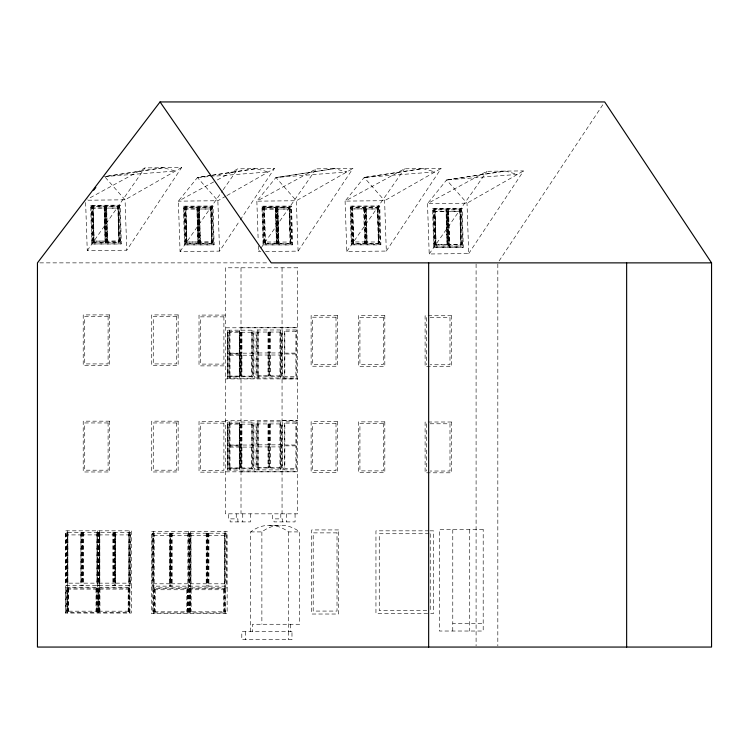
<?xml version="1.0" encoding="UTF-8"?>
<svg xmlns="http://www.w3.org/2000/svg" width="749" height="749" viewBox="0 0 749 749"><rect width="100%" height="100%" fill="white"/><g stroke="black" fill="none" stroke-linecap="round" stroke-linejoin="round"><path stroke-width="0.56" stroke-dasharray="3.75 2.81" d="M65.341 613.057L65.341 587.244L131.3 587.244L131.3 530.826L65.341 530.826L65.341 613.057L131.3 613.057L131.3 587.244M67.438 530.826L67.438 613.057M153.676 531.472L153.676 613.703M227.144 587.881L227.144 613.703L151.579 613.703L151.579 531.472L227.144 531.472L227.144 587.881L151.579 587.881M85.629 202.52L87.259 250.615L126.768 250.203L181.623 167.533L144.978 167.916L87.596 199.122M211.003 175.435L197.446 177.513L178.356 201.153L180.06 251.533L219.569 251.112L239.577 220.964M240.223 219.991L274.424 168.45L237.779 168.834L216.058 180.649M265.53 251.477L298.074 251.13L352.929 168.459L316.284 168.843L256.851 201.163L258.171 240.092M386.315 251.065L441.17 168.403L404.526 168.787L345.092 201.107L346.806 251.486L386.315 251.065L384.612 200.685L364.183 177.466L345.092 201.107L384.612 200.685L441.17 168.403M468.715 253.565L523.579 170.903L486.925 171.287L427.501 203.606L429.205 253.986L468.715 253.565L467.011 203.185L446.591 179.966L427.501 203.606L467.011 203.185L523.579 170.903M499.106 260.933L604.04 102.913M87.259 250.615L144.978 167.916M180.06 251.533L222.519 190.695M223.183 189.75L237.779 168.834M260.886 251.524L258.555 251.542L316.284 168.843M346.806 251.486L404.526 168.787M429.205 253.986L486.925 171.287M298.074 251.13L296.37 200.741L275.941 177.522L346.806 171.952L334.606 168.656L275.941 177.522L256.851 201.163L296.37 200.741L352.929 168.459M181.623 167.533L125.064 199.814L86.715 200.226M225.936 196.126L217.865 200.732L178.356 201.153L215.038 181.202M226.947 195.545L274.424 168.45M212.136 175.266L256.102 168.637L268.301 171.942L213.708 176.23M364.183 177.466L422.848 168.591L435.047 171.895L364.183 177.466L422.848 168.591M446.591 179.966L505.247 171.09L517.456 174.395L446.591 179.966L505.247 171.09M163.301 167.72L104.645 176.595L175.5 171.025L163.301 167.72L104.645 176.595L125.064 199.814L126.768 250.203M219.569 251.112L217.865 200.732L197.446 177.513L211.246 175.425M212.398 175.247L256.102 168.637M275.941 177.522L334.606 168.656M197.446 177.513L212.547 176.324M90.629 205.301L120.243 205.217L121.338 243.865L119.241 244.034L91.724 243.949L90.629 205.301L120.243 205.217M91.097 206.49L91.621 206.452L92.651 242.713L92.127 242.76L91.097 206.49L118.333 206.527L119.372 242.798L118.848 242.835L117.808 206.574L118.333 206.527M92.633 206.368L93.157 206.331L94.196 242.592L93.672 242.639L92.633 206.368L119.709 206.406L120.739 242.676L120.215 242.713L119.185 206.452L119.709 206.406M92.005 208.063L105.263 208.016L106.208 241.066L105.16 241.141L92.951 241.103L92.005 208.063L105.263 208.016M183.43 206.218L213.044 206.134L214.139 244.783L212.042 244.942L184.526 244.867L183.43 206.218L213.044 206.134M183.898 207.407L184.423 207.37L185.452 243.631L184.928 243.668L183.898 207.407L211.134 207.445L212.173 243.715L211.649 243.753L210.609 207.492L211.134 207.445M185.434 207.286L185.958 207.248L186.997 243.509L186.473 243.556L185.434 207.286L212.51 207.323L213.54 243.594L184.928 243.668M184.806 208.98L198.064 208.934L199.009 241.983L197.961 242.058L185.752 242.021L184.806 208.98L198.064 208.934M212.51 207.323L211.986 207.37L213.016 243.631M261.935 206.228L291.539 206.153L292.644 244.801L290.546 244.96L263.03 244.876L261.935 206.228L291.539 206.153M262.393 207.417L289.638 207.464L290.668 243.725L263.433 243.687L262.393 207.417L291.005 207.342L292.044 243.603L291.52 243.64L290.481 207.379M291.005 207.342L263.938 207.295L264.968 243.565L292.044 243.603M277.505 241.993L264.257 242.039L263.311 208.99L276.568 208.952L277.505 241.993L276.465 242.077L275.52 209.027L276.568 208.952M350.176 206.172L379.78 206.087L380.885 244.736L378.788 244.895L351.272 244.82L350.176 206.172L379.78 206.087M350.644 207.361L351.169 207.323L352.199 243.584L351.674 243.631L350.644 207.361L379.247 207.276L380.286 243.547L379.762 243.584L378.722 207.323M379.247 207.276L352.18 207.239L353.21 243.509L380.286 243.547M365.746 241.936L352.498 241.974L351.553 208.934L364.81 208.887L365.746 241.936L364.707 242.011M364.81 208.887L351.553 208.934M432.576 208.671L462.189 208.587L463.294 247.236L461.187 247.395L433.68 247.32L432.576 208.671L462.189 208.587M433.044 209.86L433.568 209.823L434.607 246.084L434.074 246.121L433.044 209.86L460.289 209.898L461.318 246.168L460.794 246.206L459.764 209.935L460.289 209.898M434.589 209.739L435.113 209.701L436.143 245.962L435.618 246.009L434.589 209.739L461.656 209.776L462.685 246.047L462.161 246.084L461.131 209.823L461.656 209.776M446.479 209.898L447.003 209.86L448.042 246.121L447.05 246.168L446.02 209.898L446.544 209.86L447.518 246.168M433.961 211.433L447.209 211.387L448.155 244.436L447.106 244.511L434.897 244.474L433.961 211.433L447.209 211.387M92.951 241.103L106.208 241.066M91.724 243.949L121.338 243.865M185.752 242.021L199.009 241.983M184.526 244.867L214.139 244.783M264.257 242.039L265.305 241.955M263.433 243.687L263.957 243.65L262.927 207.379M264.968 243.565L265.492 243.528L264.463 207.258M263.03 244.876L292.644 244.801M290.668 243.725L290.144 243.762L289.114 207.501M352.498 241.974L353.547 241.899L352.601 208.849M353.21 243.509L353.734 243.462L352.704 207.201M365.175 243.622L364.651 243.668L363.611 207.398L364.604 207.361L365.634 243.631L365.109 243.668L364.136 207.361M366.785 243.5L366.261 243.547L365.222 207.276L366.167 207.239L367.197 243.509L366.673 243.547L365.755 207.239M351.272 244.82L380.885 244.736M378.919 243.668L378.385 243.706L377.356 207.445L377.88 207.398L378.919 243.668L351.674 243.631M434.897 244.474L448.155 244.436M433.68 247.32L463.294 247.236M105.45 208.1L119.222 208.063L105.45 208.1L106.395 241.15L120.168 241.103L106.395 241.15M198.251 209.018L212.023 208.98L198.251 209.018L199.197 242.067L212.969 242.021L199.197 242.067M276.756 209.037L290.528 208.99L276.756 209.037L277.701 242.077L291.473 242.03L290.312 242.114L289.376 209.074M364.997 208.971L378.769 208.934L364.997 208.971L365.943 242.021L379.715 241.974L378.554 242.058L377.618 209.008M447.406 211.471L461.178 211.433L447.406 211.471L448.342 244.52L462.114 244.474L448.342 244.52M277.701 242.077L278.759 241.993L277.823 208.952M365.943 242.021L367.001 241.936L366.064 208.896M282.055 378.919L297.643 378.882L225.421 378.919M282.055 420.723L297.643 420.676L225.421 420.723M39.791 262.871L268.807 262.871M225.421 315.076L199.019 315.076L199.019 365.877L225.421 365.877M430.123 317.52L449.99 317.52L449.99 364.763L430.123 364.763M241.009 327.8L297.643 327.753L225.421 327.8M281.802 352.966L256.692 352.966L256.692 332.041L281.802 332.041L281.802 375.942M253.256 353.154L228.155 353.154L228.155 332.228L253.256 332.228L253.256 376.129M281.802 355.017L256.692 355.017L256.692 375.942L282.448 375.942L283.431 376.288L283.431 377.992L256.046 377.992L256.046 329.981L282.448 329.981L282.448 375.942M253.256 355.204L228.155 355.204L228.155 376.129L253.911 376.129L254.885 376.485L254.885 378.189L227.396 378.189L227.396 330.169L253.911 330.169L253.911 376.129M257.899 375.942L283.431 376.288M229.353 376.129L254.885 376.485M225.421 421.341L199.019 421.341L199.019 472.142L225.421 472.142M430.123 423.784L449.99 423.784L449.99 471.027L430.123 471.027M281.802 444.85L256.692 444.85L256.692 423.925L281.802 423.925L281.802 467.825M253.256 445.037L228.155 445.037L228.155 424.112L253.256 424.112L253.256 468.013M281.802 446.9L256.692 446.9L256.692 467.825L282.448 467.825L283.431 468.172L283.431 469.885L256.046 469.885L256.046 421.865L282.448 421.865L282.448 467.825M253.256 447.087L228.155 447.087L228.155 468.013L253.911 468.013L254.885 468.368L254.885 470.072L227.396 470.072L227.396 422.052L253.911 422.052L253.911 468.013M257.899 467.825L283.431 468.172M229.353 468.013L254.885 468.368M241.009 471.842L297.643 471.795L225.421 471.842M250.643 631.632L250.643 531.912A44.771 36.092 -90 0 1 269.546 525.283L280.772 525.283M428.934 530.835L375.951 530.835L375.951 613.543L428.934 613.543M430.085 530.835L433.54 530.835L433.54 613.543L430.085 613.543M250.643 531.912L261.878 531.912A44.771 36.092 -90 0 1 299.675 531.912L299.675 624.263L252.516 624.263L252.516 631.632M269.546 525.283A44.771 36.092 90 0 1 288.44 531.912L299.675 531.912M429.074 533.737L379.256 533.737L379.256 610.641L426.761 610.641M81.978 534.908L66.764 534.908L66.764 583.153L81.978 583.153M98.185 534.908L82.371 534.908L82.371 583.153L98.185 583.153M98.699 534.908L113.914 534.908M130.12 534.908L114.307 534.908L114.307 583.153L130.12 583.153M171.09 535.554L189.123 535.554M207.819 535.554L225.861 535.554M98.699 583.153L113.914 583.153M171.09 583.799L189.123 583.799M207.819 583.799L225.861 583.799M129.455 589.107L98.877 589.107L98.877 611.184L129.455 611.184M154.182 589.753L187.812 589.753L187.812 611.83L154.182 611.83M225.103 589.753L190.077 589.753L190.077 611.83L225.103 611.83M452.761 631.023L452.761 623.486L483.199 623.486M263.311 208.99L275.52 209.027M93.672 242.639L120.739 242.676M92.127 242.76L119.372 242.798M186.997 243.509L213.54 243.594M436.143 245.962L462.685 246.047M434.074 246.121L461.318 246.168M258.368 245.822L258.555 251.542M460.092 208.746L461.187 247.395M460.017 211.508L460.963 244.558M448.464 211.396L449.409 244.436M449.185 246L448.155 209.739L447.63 209.776L448.66 246.047L449.606 246.009L448.576 209.739L448.042 209.776L449.082 246.047M446.17 211.471L447.106 244.511M435.01 211.349L435.946 244.399M434.682 208.503L435.778 247.151M377.683 206.247L378.788 244.895M352.273 206.003L353.378 244.661M289.442 206.312L290.546 244.96M278.544 243.565L277.505 207.295L276.98 207.342L278.019 243.603L278.956 243.565L277.926 207.304L277.402 207.342L278.431 243.603M276.933 243.687L275.894 207.417L275.37 207.464L276.409 243.725L277.392 243.687L276.362 207.417L275.838 207.464L276.868 243.725M264.032 206.069L265.137 244.717M210.937 206.293L212.042 244.942M210.872 209.055L211.817 242.105M199.318 208.943L200.264 241.983M199.009 207.286L200.039 243.547M198.897 207.323L199.936 243.594M197.399 207.407L198.429 243.668M197.333 207.445L198.373 243.715M197.015 209.018L197.961 242.058M185.864 208.896L186.801 241.946M185.527 206.05L186.632 244.698M118.136 205.385L119.241 244.034M118.07 208.138L119.016 241.187M106.517 208.025L107.463 241.066M106.208 206.368L107.238 242.639M106.096 206.415L107.135 242.676M104.598 206.49L105.628 242.751M104.532 206.527L105.572 242.798M104.214 208.1L105.16 241.141M93.063 207.979L94 241.028M92.726 205.142L93.831 243.79M497.823 264.041L497.823 645.891M476.092 264.041L476.092 645.891M469.726 529.646L469.726 631.023M452.78 529.646L452.78 623.486M430.235 533.737L430.235 610.641M426.621 317.52L426.621 364.763M426.621 423.784L426.621 471.027M295.069 513.833L295.069 521.903L274.012 521.903L274.012 518.879M290.322 624.263L290.322 631.632M288.44 531.912L288.44 631.632M288.271 631.632L288.271 639.609M286.614 513.833L286.614 521.903M282.467 521.903L282.467 518.879L272.346 518.879L272.346 513.833M282.055 267.796L282.055 513.833M280.875 332.041L280.875 375.942M280.875 423.925L280.875 467.825M280.8 513.833L280.8 518.879M280.594 329.981L280.594 377.992M280.594 421.865L280.594 469.885M279.948 332.041L279.948 352.966M279.948 355.017L279.948 375.942M279.948 423.925L279.948 444.85M279.948 446.9L279.948 467.825M270.501 332.041L270.501 352.966M270.501 355.017L270.501 375.942M270.501 423.925L270.501 444.85M270.501 446.9L270.501 467.825M269.846 332.041L269.846 352.966M269.846 355.017L269.846 375.942M269.846 423.925L269.846 444.85M269.846 446.9L269.846 467.825M269.574 332.041L269.574 375.942M269.574 423.925L269.574 467.825M268.919 332.041L268.919 375.942M268.919 423.925L268.919 467.825M268.648 332.041L268.648 352.966M268.648 355.017L268.648 375.942M268.648 423.925L268.648 444.85M268.648 446.9L268.648 467.825M267.992 332.041L267.992 352.966M267.992 355.017L267.992 375.942M267.992 423.925L267.992 444.85M267.992 446.9L267.992 467.825M261.878 531.912L261.878 624.263M258.873 376.288L258.873 377.992M258.873 468.172L258.873 469.885M258.545 332.041L258.545 375.942M258.545 423.925L258.545 467.825M257.899 329.981L257.899 377.992M257.899 421.865L257.899 469.885M257.619 332.041L257.619 375.942M257.619 423.925L257.619 467.825M252.329 332.228L252.329 376.129M252.329 424.112L252.329 468.013M252.057 330.169L252.057 378.189M252.057 422.052L252.057 470.072M251.402 332.228L251.402 353.154M251.402 355.204L251.402 376.129M251.402 424.112L251.402 445.037M251.402 447.087L251.402 468.013M250.512 513.833L250.512 521.903L230.14 521.903L230.14 518.879M245.513 631.632L245.513 639.609M242.742 513.833L242.742 521.903M241.955 332.228L241.955 353.154M241.955 355.204L241.955 376.129M241.955 424.112L241.955 445.037M241.955 447.087L241.955 468.013M241.309 332.228L241.309 353.154M241.309 355.204L241.309 376.129M241.309 424.112L241.309 445.037M241.309 447.087L241.309 468.013M241.028 332.228L241.028 376.129M241.028 424.112L241.028 468.013M241.009 267.796L241.009 513.833M240.382 332.228L240.382 376.129M240.382 424.112L240.382 468.013M240.101 332.228L240.101 353.154M240.101 355.204L240.101 376.129M240.101 424.112L240.101 445.037M240.101 447.087L240.101 468.013M239.671 330.169L239.671 378.189M239.671 422.052L239.671 470.072M239.455 332.228L239.455 353.154M239.455 355.204L239.455 376.129M239.455 424.112L239.455 445.037M239.455 447.087L239.455 468.013M237.91 521.903L237.91 518.879L228.473 518.879L228.473 513.833M236.244 513.833L236.244 518.879M230.336 376.485L230.336 378.189M230.336 468.368L230.336 470.072M230.009 332.228L230.009 376.129M230.009 424.112L230.009 468.013M229.353 330.169L229.353 378.189M229.353 422.052L229.353 470.072M229.082 332.228L229.082 376.129M229.082 424.112L229.082 468.013M227.499 330.169L227.499 378.189M227.499 422.052L227.499 470.072M225.861 533.204L225.861 586.149M225.046 531.472L225.046 613.703M224.672 535.554L224.672 583.799M224.56 533.204L224.56 586.149M224.606 588.677L224.606 612.907M224.082 588.677L224.082 612.907M223.764 589.753L223.764 611.83M208.915 533.204L208.915 586.149M208.362 533.204L208.391 586.149M207.838 533.204L207.838 586.149M207.361 533.204L207.361 586.149M206.836 533.204L206.733 586.149M206.209 533.204L206.209 586.149M191.164 589.753L191.164 611.83M190.939 533.204L190.939 586.149M190.92 535.554L190.92 583.799M190.686 588.677L190.686 612.907M190.405 531.472L190.405 587.881M190.162 588.677L190.162 612.907M189.647 533.204L189.647 586.149M189.581 588.677L189.581 612.907M189.413 533.204L189.413 586.149M189.123 533.204L189.123 586.149M189.151 588.677L189.151 612.907M189.048 588.677L189.048 612.907M188.888 533.204L188.888 586.149M188.626 588.677L188.626 612.907M188.308 531.472L188.308 587.881M187.83 533.204L187.83 586.149M187.905 588.677L187.905 612.907M187.381 588.677L187.381 612.907M186.773 589.753L186.773 611.83M172.186 533.204L172.186 586.149M171.661 533.204L171.624 586.149M171.1 533.204L171.1 586.149M170.622 533.204L170.622 586.149M169.48 533.204L169.48 586.149M155.23 589.753L155.23 611.83M154.743 588.677L154.743 612.907M154.21 533.204L154.21 586.149M154.219 588.677L154.219 612.907M153.685 533.204L153.685 586.149M153.264 588.677L153.264 612.907M152.684 533.204L152.684 586.149M130.12 532.558L130.12 585.503M129.455 588.04L129.455 612.261M129.315 532.558L129.315 585.503M129.203 530.826L129.203 613.057M128.95 534.908L128.95 583.153M128.894 588.04L128.894 612.261M128.791 532.558L128.791 585.503M128.369 588.04L128.369 612.261M128.163 589.107L128.163 611.184M115.458 532.558L115.458 585.503M115.365 534.908L115.365 583.153M114.447 532.558L114.447 585.503M113.904 532.558L113.904 585.503M113.361 532.558L113.38 585.503M112.837 532.558L112.837 585.503M99.832 532.558L99.832 585.503M99.954 589.107L99.954 611.184M99.748 534.908L99.748 583.153M99.608 588.04L99.608 612.261M99.374 530.826L99.374 587.244M99.308 532.558L99.308 585.503M99.093 588.04L99.093 612.261M98.709 532.558L98.709 585.503M98.643 588.04L98.643 612.261M98.306 532.558L98.306 585.503M98.185 532.558L98.185 585.503M97.782 532.558L97.782 585.503M97.548 588.04L97.548 612.261M97.379 532.558L97.379 585.503M97.276 530.826L97.276 587.244M97.014 534.908L97.014 583.153M96.855 532.558L96.855 585.503M96.986 588.04L96.986 612.261M96.462 588.04L96.462 612.261M96.003 589.107L96.003 611.184M83.523 532.558L83.523 585.503M83.045 532.558L82.999 585.503M82.521 532.558L82.521 585.503M81.969 532.558L81.969 585.503M81.426 532.558L81.444 585.503M80.939 534.908L80.939 583.153M80.901 532.558L80.901 585.503M68.721 589.107L68.721 611.184M68.365 588.04L68.365 612.261M67.897 532.558L67.897 585.503M67.841 588.04L67.841 612.261M67.813 534.908L67.813 583.153M67.373 532.558L67.373 585.503M66.876 588.04L66.876 612.261M66.371 532.558L66.371 585.503M105.057 206.49L104.074 206.527L105.103 242.798L106.096 242.76L105.057 206.49M106.62 206.368L105.684 206.406L106.714 242.676L107.659 242.639L106.62 206.368M197.858 207.407L196.875 207.445L197.905 243.715L198.897 243.668L197.858 207.407M199.421 207.286L198.485 207.323L199.515 243.594L200.46 243.556L199.421 207.286M297.643 267.796L225.421 267.796L225.421 513.833L297.643 513.833L297.643 267.796M109.616 314.908L83.214 314.908L83.214 365.699L109.616 365.699L109.616 314.908M178.14 314.908L151.738 314.908L151.738 365.699L178.14 365.699L178.14 314.908M337.527 315.423L311.125 315.423L311.125 366.224L337.527 366.224L337.527 315.423M384.808 315.601L358.406 315.601L358.406 366.392L384.808 366.392L384.808 315.601M451.507 315.741L425.104 315.741L425.104 366.542L451.507 366.542L451.507 315.741M108.099 316.687L84.731 316.687L84.731 363.92L108.099 363.92L108.099 316.687M176.624 316.687L153.255 316.687L153.255 363.92L176.624 363.92L176.624 316.687M223.904 316.855L200.535 316.855L200.535 364.098L223.904 364.098L223.904 316.855M336.011 317.202L312.642 317.202L312.642 364.445L336.011 364.445L336.011 317.202M383.291 317.379L359.923 317.379L359.923 364.613L383.291 364.613L383.291 317.379M296.304 329.981L284.442 329.981L284.442 377.992L296.304 377.992L296.304 329.981M295.902 331.227L284.835 331.227L284.835 353.116L295.902 353.116L295.902 331.227M239.259 331.414L227.808 331.414L227.808 353.303L239.259 353.303L239.259 331.414M295.902 353.987L284.835 353.987L284.835 376.747L295.902 376.747L295.902 353.987M239.259 354.174L227.808 354.174L227.808 376.944L239.259 376.944L239.259 354.174M109.616 421.172L83.214 421.172L83.214 471.973L109.616 471.973L109.616 421.172M178.14 421.172L151.738 421.172L151.738 471.973L178.14 471.973L178.14 421.172M337.527 421.687L311.125 421.687L311.125 472.488L337.527 472.488L337.527 421.687M296.304 421.865L284.442 421.865L284.442 469.885L296.304 469.885L296.304 421.865M384.808 421.865L358.406 421.865L358.406 472.666L384.808 472.666L384.808 421.865M451.507 422.005L425.104 422.005L425.104 472.806L451.507 472.806L451.507 422.005M108.099 422.951L84.731 422.951L84.731 470.194L108.099 470.194L108.099 422.951M176.624 422.951L153.255 422.951L153.255 470.194L176.624 470.194L176.624 422.951M223.904 423.129L200.535 423.129L200.535 470.363L223.904 470.363L223.904 423.129M295.902 423.11L284.835 423.11L284.835 445L295.902 445L295.902 423.11M239.259 423.307L227.808 423.307L227.808 445.187L239.259 445.187L239.259 423.307M336.011 423.475L312.642 423.475L312.642 470.709L336.011 470.709L336.011 423.475M383.291 423.644L359.923 423.644L359.923 470.887L383.291 470.887L383.291 423.644M295.902 445.87L284.835 445.87L284.835 468.64L295.902 468.64L295.902 445.87M239.259 446.067L227.808 446.067L227.808 468.827L239.259 468.827L239.259 446.067M483.199 529.646L439.307 529.646L439.307 631.023L483.189 631.023L483.199 529.646M338.567 529.927L311.65 529.927L311.65 614.021L338.567 614.021L338.567 529.927M130.644 532.558L65.846 532.558L65.846 585.503L130.644 585.503L130.644 532.558M337.022 532.876L313.194 532.876L313.194 611.072L337.022 611.072L337.022 532.876M226.385 533.204L152.159 533.204L152.159 586.149L226.385 586.149L226.385 533.204M170.482 535.554L153.142 535.554L153.142 583.799L170.482 583.799L170.482 535.554M207.211 535.554L189.872 535.554L189.872 583.799L207.211 583.799L207.211 535.554M129.98 588.04L66.352 588.04L66.352 612.261L129.98 612.261L129.98 588.04M225.618 588.677L152.74 588.677L152.74 612.907L225.618 612.907L225.618 588.677M97.042 589.107L67.672 589.107L67.672 611.184L97.042 611.184L97.042 589.107M291.979 631.632L241.805 631.632L241.805 639.609L291.979 639.609L291.979 631.632M170.098 586.149L170.098 533.204L170.004 586.149M114.972 585.503L114.972 532.558L114.934 585.503M98.119 612.261L98.119 588.04L98.072 612.261"/><path stroke-width="1.12" d="M160.052 101.939L37.45 262.871L37.45 647.061L711.55 647.061L711.55 262.871L604.686 101.939L160.052 101.939L271.241 262.871L711.55 262.871M93.625 190.237L95.835 187.503M626.641 262.871L626.641 647.061M428.653 262.871L428.653 647.061"/></g></svg>
